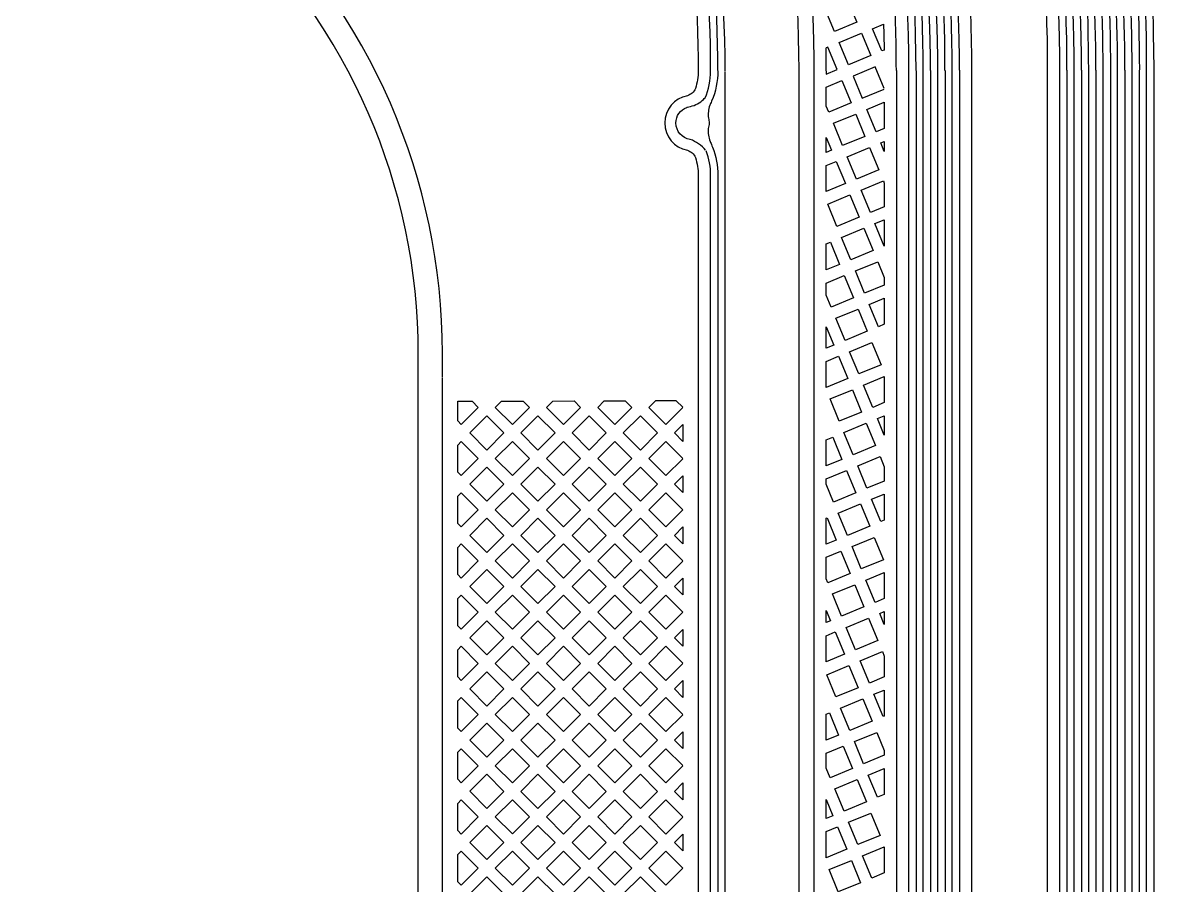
# Model space of a CAD drawing. Extents: x -344 to 154, y 670 to 1023.
# Drawn here: x -158.05 to -148.63, y 873.13 to 880.28 of the extents above; entities that cross this region are included whole.
import ezdxf

# ---------------------------------------------------------------- set-up
doc = ezdxf.new("R2010")
doc.units = 0
doc.layers.add('gbr-dxf_layer0', color=7, linetype='Continuous')
doc.layers.add('gbr-outline-dxf_layer1', color=2, linetype='Continuous')

msp = doc.modelspace()

# ---------------------------------------------------------------- linework, layer by layer
at = {"layer": 'gbr-dxf_layer0'}
for p, q in [((-151.0061, 880.2272), (-150.9158, 880.2646)), ((-148.7357, 868.8336), (-148.7357, 879.9685)), ((-151.4903, 878.1535), (-151.4901, 879.8785)), ((-151.3901, 879.8763), (-151.3901, 879.8517)), ((-150.8094, 879.8808), (-150.8094, 879.7427)), ((-150.7063, 870.3573), (-150.7063, 879.8803)), ((-150.6464, 879.8786), (-150.6464, 870.3595)), ((-150.5863, 870.3584), (-150.5863, 879.8786)), ((-150.5264, 879.8804), (-150.5264, 870.3572)), ((-150.466, 870.3589), (-150.466, 879.8788)), ((-150.406, 879.8801), (-150.406, 870.3607)), ((-150.2862, 879.8829), (-150.2862, 870.3611)), ((-149.4551, 867.7927), (-149.4551, 879.8836)), ((-149.3952, 879.8824), (-149.3952, 867.7945)), ((-149.2752, 879.8839), (-149.2752, 867.6502)), ((-149.1553, 879.8842), (-149.1553, 867.4498)), ((-149.0355, 879.8844), (-149.0355, 867.4467)), ((-148.9156, 879.8826), (-148.9156, 867.1717)), ((-148.8557, 867.1501), (-148.8557, 879.8849)), ((-150.8094, 879.742), (-150.8094, 879.3684)), ((-151.0537, 879.558), (-150.9094, 879.6178)), ((-150.8094, 879.3676), (-150.8094, 876.607)), ((-151.3902, 879.2022), (-151.3902, 879.3252)), ((-150.9389, 879.2809), (-150.9094, 879.2932)), ((-150.9094, 879.2095), (-150.9389, 879.2809)), ((-150.9094, 879.2932), (-150.9094, 879.2095)), ((-152.2882, 879.0092), (-152.2882, 870.9881)), ((-150.9864, 878.6118), (-150.9094, 878.6437)), ((-150.9094, 878.4257), (-150.9864, 878.6118)), ((-150.9094, 878.6437), (-150.9094, 878.4257)), ((-151.4904, 877.2253), (-151.4903, 878.1528)), ((-151.034, 877.9427), (-150.9094, 877.9943)), ((-151.3904, 877.5785), (-151.3904, 877.758)), ((-151.0815, 877.2735), (-150.9094, 877.3448)), ((-152.4513, 877.1894), (-152.4513, 870.9725)), ((-151.4906, 875.5556), (-151.4904, 877.2253)), ((-150.9667, 876.9964), (-150.9094, 877.0201)), ((-150.9094, 876.858), (-150.9667, 876.9964)), ((-150.9094, 877.0201), (-150.9094, 876.858)), ((-152.6479, 876.8769), (-152.5783, 876.9465)), ((-152.5783, 876.9465), (-152.5783, 876.8073)), ((-152.5783, 876.8073), (-152.6479, 876.8769)), ((-150.8094, 876.6062), (-150.8094, 870.3573)), ((-152.648, 876.4526), (-152.5783, 876.5223)), ((-152.5783, 876.5223), (-152.5783, 876.3829)), ((-152.5783, 876.3829), (-152.648, 876.4526)), ((-151.0143, 876.3272), (-150.9094, 876.3707)), ((-152.6479, 876.0285), (-152.5783, 876.0981)), ((-152.5783, 876.0981), (-152.5783, 875.9588)), ((-152.5783, 875.9588), (-152.6479, 876.0285)), ((-152.6479, 875.6043), (-152.5783, 875.6739)), ((-152.5783, 875.6739), (-152.5783, 875.5347)), ((-151.0618, 875.6581), (-150.9094, 875.7212)), ((-152.5783, 875.5347), (-152.6479, 875.6043)), ((-151.4908, 874.0907), (-151.4906, 875.5549)), ((-151.3907, 875.3054), (-151.3907, 875.4067)), ((-150.9471, 875.3809), (-150.9094, 875.3966)), ((-150.9094, 875.2899), (-150.9471, 875.3809)), ((-150.9094, 875.3966), (-150.9094, 875.2899)), ((-152.648, 875.18), (-152.5783, 875.2497)), ((-152.5783, 875.2497), (-152.5783, 875.1103)), ((-152.5783, 875.1103), (-152.648, 875.18)), ((-152.648, 874.7559), (-152.5783, 874.8256)), ((-152.5783, 874.8256), (-152.5783, 874.6862)), ((-152.5783, 874.6862), (-152.648, 874.7559)), ((-150.9946, 874.7118), (-150.9094, 874.7471)), ((-152.6478, 874.3316), (-152.5783, 874.4011)), ((-152.5783, 874.4011), (-152.5783, 874.2621)), ((-152.5783, 874.2621), (-152.6478, 874.3316)), ((-151.4909, 872.9579), (-151.4908, 874.0901)), ((-151.0421, 874.0427), (-150.9094, 874.0977)), ((-152.6479, 873.9073), (-152.5783, 873.9769)), ((-152.5783, 873.9769), (-152.5783, 873.8377)), ((-152.5783, 873.8377), (-152.6479, 873.9073)), ((-151.3909, 873.6817), (-151.3908, 873.8391)), ((-152.648, 873.4831), (-152.5783, 873.5528)), ((-152.5783, 873.5528), (-152.5783, 873.4134)), ((-152.5783, 873.4134), (-152.648, 873.4831)), ((-151.0897, 873.3735), (-150.9094, 873.4482))]:
    msp.add_line(p, q, dxfattribs=at)
for points in [[(-164.1149, 947.8152), (-164.1149, 900.6705, 0.198906), (-160.5759, 892.1272), (-155.3669, 886.9182, -0.111618), (-153.0235, 883.2057, -0.08539), (-152.4512, 879.8788, -0.07852), (-152.4744, 879.7318, -0.235472), (-152.5409, 879.672, 0.829203), (-152.5413, 879.2197, -0.23458), (-152.475, 879.1601, -0.078871), (-152.4512, 879.0107), (-152.4512, 877.1899)], [(-154.5714, 877.3358), (-154.5714, 877.5372, 0.207988), (-156.2249, 881.3401), (-166.8548, 891.253, -0.208001), (-169.9714, 898.4198)], [(-146.6021, 877.1956), (-146.6021, 879.8217, 0.198848), (-151.2917, 891.1415), (-156.0606, 895.9095)], [(-154.7783, 887.5068, -0.198741), (-151.6187, 879.8855, -0.00599), (-151.6186, 879.8786), (-151.6186, 870.9879)], [(-149.3352, 867.649), (-149.3352, 879.8839, 0.079801), (-149.9929, 883.9771)], [(-150.2051, 883.909, -0.079841), (-149.5582, 879.8836), (-149.5582, 867.7927)], [(-150.3461, 870.3589), (-150.3461, 879.8829, 0.079894), (-150.9545, 883.6636)], [(-149.3841, 882.9183), (-149.3817, 882.9077, -0.051016), (-149.3807, 882.9018, -0.056973), (-149.0355, 879.8844)], [(-148.9755, 879.8867, 0.056714), (-149.3196, 882.9041, -0.044401), (-149.3205, 882.9093), (-149.3261, 882.9333)], [(-149.1419, 882.9349, -0.025646), (-149.1412, 882.932, -0.05651), (-148.7956, 879.885)], [(-149.2153, 867.4486), (-149.2153, 879.8842, 0.057297), (-149.5596, 882.8776)], [(-149.0954, 867.4455), (-149.0954, 879.8844, 0.057037), (-149.4398, 882.8916)], [(-150.9158, 880.2646, -0.004674), (-150.9106, 880.0503), (-150.9295, 880.0425), (-151.0061, 880.2272)], [(-148.6758, 879.9698), (-148.6758, 868.8343, -0.011682), (-148.6755, 868.8275)], [(-152.5268, 870.0935, 0.162421), (-152.2282, 870.9879), (-152.2282, 879.8718)], [(-152.2882, 879.8788, -0.101855), (-152.3403, 879.6261, -0.16875), (-152.349, 879.6066, -0.00627), (-152.3559, 879.5926, 0.10707), (-152.3669, 879.4856, -0.073646), (-152.361, 879.4458, -0.085581), (-152.3689, 879.3998, 0.09581), (-152.3534, 879.2932, -0.015163), (-152.3374, 879.2577, -0.09268), (-152.3329, 879.2466, -0.093919), (-152.2882, 879.0104)], [(-150.7802, 868.6043), (-150.7726, 868.6614, -0.105106), (-150.6621, 868.9174, 0.013339), (-150.5872, 869.0236, 0.025672), (-150.4609, 869.2357, 0.121809), (-150.183, 870.3581), (-150.183, 879.8829)], [(-149.1104, 866.6894, 0.134975), (-148.9755, 867.1598), (-148.9755, 879.8846)], [(-148.7957, 879.8828), (-148.7957, 867.1501, -0.072771), (-148.8688, 866.6492)], [(-152.3899, 879.2196, 0.136461), (-152.5177, 879.3096, -0.373713), (-152.636, 879.4458, -0.314866), (-152.5457, 879.5749, -0.047027), (-152.54, 879.5769, -0.046074), (-152.5153, 879.5822, 0.120015), (-152.4063, 879.6417, -0.135532), (-152.3938, 879.6536)], [(-152.6233, 870.1647, 0.162641), (-152.3481, 870.9881), (-152.3481, 879.0104)], [(-154.5709, 867.5566, -0.030268), (-154.5714, 867.5642), (-154.5714, 877.1843), (-154.5714, 877.3322)]]:
    msp.add_lwpolyline(points, format="xyb", dxfattribs=at)
for points in [[(-151.3981, 880.3896), (-151.2133, 880.4662), (-151.1367, 880.2814), (-151.3216, 880.2048)], [(-151.2833, 880.1124), (-151.0985, 880.189), (-151.0219, 880.0042), (-151.2068, 879.9276)], [(-151.3902, 879.5865), (-151.3902, 879.7434), (-151.2609, 879.797), (-151.1844, 879.6122), (-151.3691, 879.5356)], [(-151.3308, 879.4433), (-151.1461, 879.5198), (-151.0696, 879.335), (-151.2543, 879.2585)], [(-151.2161, 879.1661), (-151.0313, 879.2427), (-150.9548, 879.0579), (-151.1395, 878.9813)], [(-151.3903, 878.8775), (-151.3902, 879.094), (-151.3084, 879.1279), (-151.2319, 878.9431)], [(-151.1012, 878.889), (-150.9165, 878.9655), (-150.9094, 878.9482), (-150.9094, 878.7519), (-151.0247, 878.7042)], [(-151.3784, 878.7742), (-151.1936, 878.8507), (-151.1171, 878.6659), (-151.3018, 878.5894)], [(-151.2636, 878.497), (-151.0788, 878.5735), (-151.0023, 878.3887), (-151.187, 878.3122)], [(-151.3903, 878.228), (-151.3903, 878.4445), (-151.356, 878.4587), (-151.2794, 878.2739)], [(-151.1488, 878.2198), (-150.964, 878.2963), (-150.9094, 878.1644), (-150.9094, 878.1025), (-151.0722, 878.0351)], [(-151.3904, 878.0192), (-151.3903, 878.1197), (-151.2411, 878.1815), (-151.1646, 877.9968), (-151.3494, 877.9203)], [(-151.3111, 877.8279), (-151.1264, 877.9044), (-151.0498, 877.7196), (-151.2346, 877.6431)], [(-151.1963, 877.5507), (-151.0115, 877.6272), (-150.935, 877.4424), (-151.1198, 877.3659)], [(-151.3904, 877.2538), (-151.3904, 877.4703), (-151.2887, 877.5124), (-151.2121, 877.3277)], [(-151.3587, 877.1587), (-151.1739, 877.2353), (-151.0973, 877.0505), (-151.2822, 876.9739)], [(-154.4444, 876.9764), (-154.4444, 877.1395), (-154.325, 877.1399), (-154.2742, 877.0891), (-154.4156, 876.9477)], [(-154.1327, 877.0891), (-154.0812, 877.1405), (-153.902, 877.141), (-153.85, 877.089), (-153.9913, 876.9477)], [(-153.7085, 877.089), (-153.6558, 877.1417), (-153.4791, 877.1422), (-153.4259, 877.089), (-153.5672, 876.9477)], [(-153.2844, 877.089), (-153.2305, 877.1429), (-153.0559, 877.1434), (-153.0016, 877.0891), (-153.143, 876.9477)], [(-154.3448, 876.8769), (-154.2034, 877.0183), (-154.0621, 876.877), (-154.2035, 876.7356)], [(-153.9206, 876.877), (-153.7793, 877.0183), (-153.6379, 876.8769), (-153.7792, 876.7356)], [(-153.4964, 876.8769), (-153.3551, 877.0182), (-153.2138, 876.8769), (-153.3551, 876.7356)], [(-153.0723, 876.8769), (-152.9308, 877.0183), (-152.7894, 876.8769), (-152.9308, 876.7355)], [(-151.2439, 876.8815), (-151.0591, 876.9581), (-150.9825, 876.7734), (-151.1674, 876.6968)], [(-154.4444, 876.5523), (-154.4444, 876.7773), (-154.4156, 876.8061), (-154.2743, 876.6648), (-154.4156, 876.5235)], [(-154.1327, 876.6648), (-153.9913, 876.8062), (-153.85, 876.6649), (-153.9914, 876.5235)], [(-153.7085, 876.6649), (-153.5672, 876.8062), (-153.4259, 876.6649), (-153.5672, 876.5236)], [(-153.2843, 876.6649), (-153.143, 876.8062), (-153.0016, 876.6647), (-153.1429, 876.5234)], [(-151.3905, 876.6044), (-151.3905, 876.8208), (-151.3363, 876.8432), (-151.2598, 876.6585)], [(-151.1291, 876.6044), (-150.9443, 876.681), (-150.9094, 876.5967), (-150.9094, 876.4789), (-151.0526, 876.4196)], [(-154.3448, 876.4527), (-154.2035, 876.594), (-154.0622, 876.4527), (-154.2035, 876.3114)], [(-153.9206, 876.4527), (-153.7792, 876.5941), (-153.6379, 876.4528), (-153.7793, 876.3114)], [(-153.4964, 876.4528), (-153.3551, 876.5941), (-153.2136, 876.4526), (-153.3549, 876.3113)], [(-153.0721, 876.4526), (-152.9308, 876.5939), (-152.7895, 876.4526), (-152.9308, 876.3113)], [(-151.3905, 876.4516), (-151.3905, 876.4961), (-151.2215, 876.5661), (-151.145, 876.3813), (-151.3297, 876.3048)], [(-154.4444, 876.1282), (-154.4444, 876.3532), (-154.4156, 876.382), (-154.2742, 876.2406), (-154.4155, 876.0993)], [(-154.1327, 876.2406), (-153.9914, 876.3819), (-153.8501, 876.2406), (-153.9914, 876.0993)], [(-153.7086, 876.2406), (-153.5672, 876.382), (-153.4257, 876.2406), (-153.5671, 876.0992)], [(-153.2842, 876.2406), (-153.1429, 876.3819), (-153.0016, 876.2405), (-153.1429, 876.0992)], [(-151.2915, 876.2124), (-151.1067, 876.2889), (-151.0302, 876.1042), (-151.2149, 876.0276)], [(-154.3448, 876.0286), (-154.2035, 876.1699), (-154.0622, 876.0286), (-154.2035, 875.8873)], [(-153.9206, 876.0286), (-153.7793, 876.1699), (-153.6379, 876.0284), (-153.7792, 875.8871)], [(-153.4963, 876.0284), (-153.3549, 876.1698), (-153.2136, 876.0285), (-153.355, 875.8871)], [(-153.0721, 876.0285), (-152.9308, 876.1698), (-152.7895, 876.0285), (-152.9308, 875.8872)], [(-151.3906, 875.9549), (-151.3906, 876.1714), (-151.3839, 876.1741), (-151.3073, 875.9894)], [(-154.4444, 875.7038), (-154.4444, 875.929), (-154.4155, 875.9578), (-154.2742, 875.8165), (-154.4156, 875.6751)], [(-154.1327, 875.8165), (-153.9914, 875.9578), (-153.8499, 875.8163), (-153.9912, 875.675)], [(-153.7084, 875.8163), (-153.5671, 875.9576), (-153.4258, 875.8163), (-153.5671, 875.675)], [(-153.2843, 875.8163), (-153.1429, 875.9577), (-153.0015, 875.8164), (-153.1429, 875.675)], [(-151.1767, 875.9352), (-150.9919, 876.0118), (-150.9154, 875.827), (-151.1001, 875.7505)], [(-151.3906, 875.668), (-151.3906, 875.8466), (-151.269, 875.897), (-151.1925, 875.7122), (-151.3772, 875.6357)], [(-154.3449, 875.6043), (-154.2035, 875.7457), (-154.062, 875.6043), (-154.2034, 875.4628)], [(-153.9205, 875.6043), (-153.7792, 875.7456), (-153.6378, 875.6043), (-153.7791, 875.463)], [(-153.4963, 875.6043), (-153.355, 875.7456), (-153.2137, 875.6042), (-153.355, 875.4629)], [(-153.0722, 875.6042), (-152.9308, 875.7456), (-152.7894, 875.6043), (-152.9308, 875.4629)], [(-151.339, 875.5433), (-151.1542, 875.6198), (-151.0777, 875.4351), (-151.2625, 875.3585)], [(-154.4444, 875.2795), (-154.4444, 875.5048), (-154.4156, 875.5335), (-154.2742, 875.3921), (-154.4156, 875.2507)], [(-154.1327, 875.3921), (-153.9912, 875.5335), (-153.8499, 875.3922), (-153.9913, 875.2508)], [(-153.7084, 875.3922), (-153.5671, 875.5335), (-153.4258, 875.3922), (-153.5671, 875.2509)], [(-153.2842, 875.3922), (-153.1429, 875.5335), (-153.0016, 875.3921), (-153.1429, 875.2508)], [(-154.3448, 875.1799), (-154.2034, 875.3213), (-154.0621, 875.18), (-154.2035, 875.0386)], [(-153.9206, 875.18), (-153.7791, 875.3214), (-153.6378, 875.1801), (-153.7792, 875.0387)], [(-153.4963, 875.1801), (-153.355, 875.3214), (-153.2137, 875.1801), (-153.355, 875.0388)], [(-153.0721, 875.1801), (-152.9308, 875.3214), (-152.7895, 875.18), (-152.9308, 875.0387)], [(-151.2242, 875.2661), (-151.0394, 875.3427), (-150.9629, 875.1579), (-151.1476, 875.0814)], [(-151.3907, 874.9807), (-151.3907, 875.1972), (-151.3166, 875.2279), (-151.24, 875.0431)], [(-154.4444, 874.8553), (-154.4444, 875.0804), (-154.4156, 875.1092), (-154.2743, 874.9678), (-154.4156, 874.8265)], [(-154.1327, 874.9678), (-153.9913, 875.1092), (-153.85, 874.9679), (-153.9914, 874.8265)], [(-153.7085, 874.9679), (-153.5671, 875.1093), (-153.4257, 874.968), (-153.5672, 874.8266)], [(-153.2842, 874.968), (-153.1429, 875.1093), (-153.0016, 874.968), (-153.1429, 874.8267)], [(-151.1094, 874.989), (-150.9246, 875.0655), (-150.9094, 875.0286), (-150.9094, 874.8553), (-151.0328, 874.8042)], [(-151.3865, 874.8742), (-151.2018, 874.9507), (-151.1252, 874.7659), (-151.31, 874.6894)], [(-154.3448, 874.7558), (-154.2035, 874.8971), (-154.0622, 874.7557), (-154.2035, 874.6144)], [(-153.9206, 874.7557), (-153.7792, 874.8971), (-153.6379, 874.7558), (-153.7793, 874.6144)], [(-153.4964, 874.7558), (-153.355, 874.8972), (-153.2136, 874.7559), (-153.3551, 874.6145)], [(-153.0721, 874.7559), (-152.9308, 874.8972), (-152.7895, 874.7559), (-152.9308, 874.6146)], [(-154.4444, 874.4312), (-154.4444, 874.6562), (-154.4156, 874.685), (-154.2742, 874.5437), (-154.4155, 874.4024)], [(-154.1327, 874.5437), (-153.9914, 874.685), (-153.8501, 874.5436), (-153.9914, 874.4023)], [(-153.7086, 874.5436), (-153.5672, 874.685), (-153.4258, 874.5437), (-153.5672, 874.4023)], [(-153.2843, 874.5437), (-153.1429, 874.6852), (-153.0016, 874.5438), (-153.143, 874.4024)], [(-151.2717, 874.597), (-151.087, 874.6735), (-151.0104, 874.4887), (-151.1952, 874.4122)], [(-151.3908, 874.3312), (-151.3908, 874.5477), (-151.3641, 874.5587), (-151.2875, 874.3739)], [(-154.3448, 874.3316), (-154.2035, 874.4729), (-154.0622, 874.3316), (-154.2035, 874.1903)], [(-153.9206, 874.3316), (-153.7793, 874.4729), (-153.638, 874.3316), (-153.7793, 874.1903)], [(-153.4965, 874.3316), (-153.3551, 874.473), (-153.2137, 874.3316), (-153.3551, 874.1902)], [(-153.0722, 874.3316), (-152.9308, 874.4731), (-152.7893, 874.3316), (-152.9308, 874.1902)], [(-151.1569, 874.3198), (-150.9721, 874.3963), (-150.9094, 874.2447), (-150.9094, 874.2059), (-151.0804, 874.1351)], [(-154.4444, 874.0071), (-154.4444, 874.232), (-154.4155, 874.2608), (-154.2742, 874.1195), (-154.4155, 873.9782)], [(-154.1327, 874.1195), (-153.9914, 874.2608), (-153.8501, 874.1195), (-153.9914, 873.9782)], [(-153.7085, 874.1195), (-153.5672, 874.2608), (-153.4259, 874.1195), (-153.5672, 873.9782)], [(-153.2844, 874.1195), (-153.143, 874.2609), (-153.0015, 874.1194), (-153.1429, 873.978)], [(-151.3908, 874.1003), (-151.3908, 874.2229), (-151.2493, 874.2815), (-151.1728, 874.0968), (-151.3576, 874.0202)], [(-154.3448, 873.9075), (-154.2035, 874.0488), (-154.0621, 873.9074), (-154.2034, 873.7661)], [(-153.9206, 873.9074), (-153.7793, 874.0487), (-153.638, 873.9074), (-153.7793, 873.7661)], [(-153.4964, 873.9074), (-153.3551, 874.0487), (-153.2137, 873.9073), (-153.355, 873.766)], [(-153.0722, 873.9073), (-152.9308, 874.0487), (-152.7894, 873.9073), (-152.9308, 873.7659)], [(-151.3194, 873.9278), (-151.1345, 874.0044), (-151.0579, 873.8196), (-151.2428, 873.7431)], [(-154.4444, 873.5825), (-154.4444, 873.8078), (-154.4155, 873.8367), (-154.2742, 873.6954), (-154.4157, 873.5538)], [(-154.1327, 873.6954), (-153.9914, 873.8367), (-153.85, 873.6953), (-153.9913, 873.554)], [(-153.7085, 873.6953), (-153.5672, 873.8366), (-153.4258, 873.6952), (-153.5671, 873.5539)], [(-153.2842, 873.6952), (-153.1429, 873.8365), (-153.0016, 873.6952), (-153.1429, 873.5539)], [(-151.2045, 873.6507), (-151.0197, 873.7272), (-150.9431, 873.5425), (-151.128, 873.4659)], [(-154.345, 873.4831), (-154.2034, 873.6246), (-154.0621, 873.4833), (-154.2036, 873.3417)], [(-153.9206, 873.4833), (-153.7793, 873.6246), (-153.6378, 873.4831), (-153.7791, 873.3418)], [(-153.4963, 873.4831), (-153.355, 873.6244), (-153.2137, 873.4831), (-153.355, 873.3418)], [(-153.0721, 873.4831), (-152.9308, 873.6244), (-152.7895, 873.4831), (-152.9308, 873.3418)], [(-151.3909, 873.357), (-151.3909, 873.5735), (-151.2969, 873.6124), (-151.2204, 873.4276)], [(-154.4444, 873.1584), (-154.4444, 873.3837), (-154.4157, 873.4123), (-154.2744, 873.271), (-154.4157, 873.1297)], [(-154.1329, 873.271), (-153.9913, 873.4125), (-153.8499, 873.2711), (-153.9914, 873.1295)], [(-153.7084, 873.2711), (-153.5671, 873.4124), (-153.4257, 873.271), (-153.567, 873.1297)], [(-153.2842, 873.271), (-153.1429, 873.4123), (-153.0016, 873.271), (-153.1429, 873.1297)], [(-151.3669, 873.2587), (-151.1821, 873.3352), (-151.1056, 873.1504), (-151.2903, 873.0739)], [(-154.3449, 873.0589), (-154.2036, 873.2002), (-154.0622, 873.0588), (-154.2035, 872.9175)], [(-153.9206, 873.0588), (-153.7791, 873.2003), (-153.6378, 873.059), (-153.7793, 872.9174)], [(-153.4963, 873.059), (-153.355, 873.2003), (-153.2136, 873.0589), (-153.3549, 872.9176)], [(-153.0721, 873.0589), (-152.9308, 873.2002), (-152.7895, 873.0589), (-152.9308, 872.9176)]]:
    msp.add_lwpolyline(points, close=True, dxfattribs=at)
for points in [[(-151.3901, 879.8517), (-151.2992, 879.8893), (-151.3757, 880.0741), (-151.3917, 880.0675)], [(-150.9094, 879.7324), (-150.9837, 879.9118), (-151.1685, 879.8352)], [(-151.1685, 879.8352), (-151.092, 879.6504), (-150.9094, 879.7261)], [(-150.9094, 879.6178), (-150.9094, 879.4014), (-150.9772, 879.3733), (-151.0537, 879.558)], [(-151.3902, 879.3252), (-151.3467, 879.2202), (-151.3902, 879.2022)], [(-150.9094, 877.9943), (-150.9094, 877.7778), (-150.9574, 877.7579), (-151.034, 877.9427)], [(-151.3904, 877.758), (-151.327, 877.6048), (-151.3904, 877.5785)], [(-150.9094, 877.3448), (-150.9094, 877.1283), (-151.0049, 877.0887), (-151.0815, 877.2735)], [(-152.5783, 877.0901), (-152.6327, 877.1445), (-152.8051, 877.1441), (-152.8601, 877.0891)], [(-152.8601, 877.0891), (-152.7186, 876.9477), (-152.5783, 877.088)], [(-152.5783, 876.6658), (-152.7186, 876.8061), (-152.86, 876.6647)], [(-152.86, 876.6647), (-152.7187, 876.5234), (-152.5783, 876.6638)], [(-152.5783, 876.2414), (-152.7187, 876.3818), (-152.86, 876.2405)], [(-150.9094, 876.3707), (-150.9094, 876.1542), (-150.9378, 876.1424), (-151.0143, 876.3272)], [(-152.86, 876.2405), (-152.7187, 876.0992), (-152.5783, 876.2396)], [(-152.5783, 875.8173), (-152.7187, 875.9577), (-152.86, 875.8164)], [(-152.86, 875.8164), (-152.7187, 875.6751), (-152.5783, 875.8155)], [(-150.9094, 875.7212), (-150.9094, 875.5048), (-150.9853, 875.4733), (-151.0618, 875.6581)], [(-152.5783, 875.3931), (-152.7187, 875.5335), (-152.8601, 875.3921)], [(-152.8601, 875.3921), (-152.7187, 875.2508), (-152.5783, 875.3913)], [(-151.3907, 875.4067), (-151.3548, 875.3203), (-151.3907, 875.3054)], [(-152.5783, 874.9688), (-152.7187, 875.1093), (-152.86, 874.968)], [(-152.86, 874.968), (-152.7187, 874.8267), (-152.5783, 874.9671)], [(-150.9094, 874.7471), (-150.9094, 874.5306), (-150.918, 874.527), (-150.9946, 874.7118)], [(-152.5783, 874.5447), (-152.7187, 874.6851), (-152.86, 874.5438)], [(-152.86, 874.5438), (-152.7186, 874.4024), (-152.5783, 874.5427)], [(-152.5783, 874.1206), (-152.7186, 874.2608), (-152.86, 874.1194)], [(-152.86, 874.1194), (-152.7187, 873.9781), (-152.5783, 874.1185)], [(-150.9094, 874.0977), (-150.9094, 873.8812), (-150.9656, 873.8579), (-151.0421, 874.0427)], [(-152.5783, 873.6962), (-152.7187, 873.8366), (-152.8601, 873.6952)], [(-151.3908, 873.8391), (-151.3352, 873.7048), (-151.3909, 873.6817)], [(-152.8601, 873.6952), (-152.7187, 873.5538), (-152.5783, 873.6943)], [(-152.5783, 873.2718), (-152.7187, 873.4123), (-152.86, 873.271)], [(-150.9094, 873.4482), (-150.9094, 873.2317), (-151.0132, 873.1887), (-151.0897, 873.3735)], [(-152.86, 873.271), (-152.7187, 873.1297), (-152.5783, 873.2701)]]:
    msp.add_lwpolyline(points, dxfattribs=at)
for centre, radius, start, end in [((-162.616, 879.8191), 15.9108, 0.00126, 44.99511), ((-162.616, 879.8191), 15.5425, 359.99019, 44.98189), ((-162.407, 879.8796), 11.7607, 0.00377, 44.98749), ((-162.407, 879.8796), 11.7008, 0.01199, 44.99477), ((-162.4068, 879.8786), 10.1786, 359.99981, 44.99882), ((-162.4055, 879.8831), 13.0104, 0.00261, 18.26229), ((-162.4055, 879.8832), 13.1303, 0.0032, 18.25951), ((-162.4055, 879.8831), 12.9504, 0.0079, 18.2561), ((-162.4055, 879.8818), 12.1193, 0.00506, 18.27005), ((-162.4055, 879.8821), 12.2222, 0.00361, 18.27119), ((-162.4053, 879.8807), 11.8189, 359.99827, 18.28043), ((-162.4053, 879.8807), 11.8788, 0.0069, 18.28726), ((-162.4053, 879.8815), 11.9393, 359.99333, 18.28366), ((-162.4053, 879.8815), 11.9992, 359.99928, 18.27245), ((-162.4068, 879.8783), 10.0587, 0.00261, 19.52499), ((-162.4068, 879.8783), 10.1186, 0.0127, 19.51165), ((-162.4057, 879.8834), 13.4902, 0.00562, 12.99235), ((-162.4057, 879.8845), 13.5501, 0.01073, 12.94497), ((-162.0436, 879.9696), 13.3078, 0.00057, 13.11075), ((-162.0436, 879.9696), 13.3678, 0.00593, 13.11661), ((-162.4057, 879.8833), 13.2504, 0.00379, 13.11056), ((-162.407, 879.8797), 11.5977, 0.00503, 3.85438), ((-162.4068, 879.8786), 10.9167, 0.0115, 2.65578), ((-162.4068, 879.8786), 11.0167, 0.00001, 0.9826), ((-152.9283, 879.8791), 0.5801, 337.1363, 359.80553), ((-152.9338, 879.0104), 0.5857, 0.11556, 20.41569)]:
    msp.add_arc(centre, radius, start, end, dxfattribs=at)
at = {"layer": 'gbr-outline-dxf_layer1'}
msp.add_lwpolyline([(-152.9097, 954.5034, -0.021814), (-152.8716, 953.6323), (-152.8716, 902.477, 0.154617), (-151.0474, 896.7188), (-145.2958, 888.5524, -0.154617), (-143.4716, 882.7943), (-143.4716, 865.7244, -0.250654), (-143.9164, 864.8929), (-144.12, 864.7569, -0.147928), (-144.6743, 864.5893), (-154.2717, 864.5893, -0.414366), (-154.7715, 865.0894), (-154.7715, 877.537, 0.207969), (-156.3611, 881.1931), (-166.9915, 891.1064, -0.207998), (-170.1715, 898.4198), (-170.1715, 947.8873, -0.256388), (-167.8565, 952.1052), (-166.2605, 953.1211, 0.256384), (-164.8716, 955.6519)], format="xyb", dxfattribs=at)

doc.saveas('drawing.dxf')
